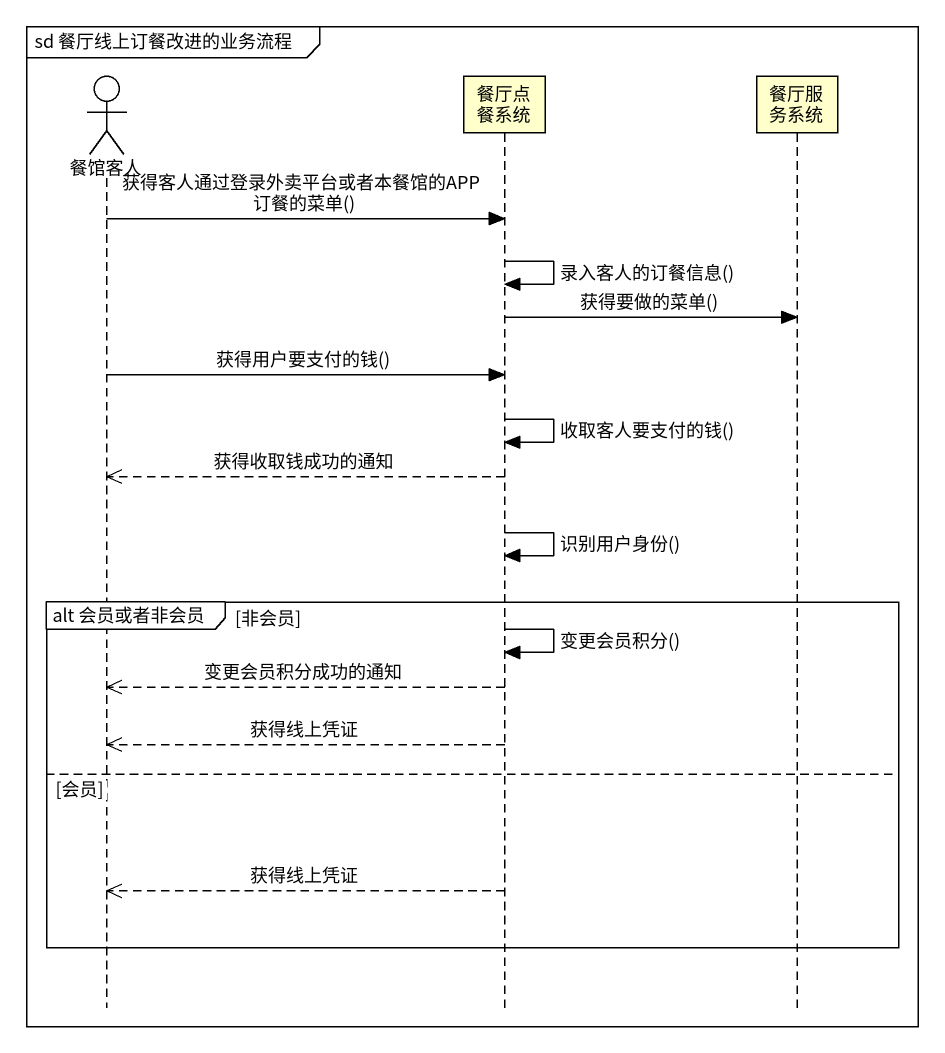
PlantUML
@startuml
mainframe sd 餐厅线上订餐改进的业务流程
hide footbox
actor 餐馆客人
participant 餐厅点餐系统
participant 餐厅服务系统

餐馆客人 -> 餐厅点餐系统 : 获得客人通过登录外卖平台或者本餐馆的APP订餐的菜单()
餐厅点餐系统 -> 餐厅点餐系统 : 录入客人的订餐信息()
餐厅点餐系统 -> 餐厅服务系统 : 获得要做的菜单()
餐馆客人 -> 餐厅点餐系统 : 获得用户要支付的钱()
餐厅点餐系统 -> 餐厅点餐系统 : 收取客人要支付的钱()
餐厅点餐系统 -->> 餐馆客人 : 获得收取钱成功的通知
餐厅点餐系统 -> 餐厅点餐系统 : 识别用户身份()
group alt 会员或者非会员 [非会员]
  餐厅点餐系统 -> 餐厅点餐系统 : 变更会员积分()
  餐厅点餐系统 -->> 餐馆客人 : 变更会员积分成功的通知
  餐厅点餐系统 -->> 餐馆客人 : 获得线上凭证
else 会员
  餐厅点餐系统 -->> 餐馆客人 : 获得线上凭证
end
@enduml
